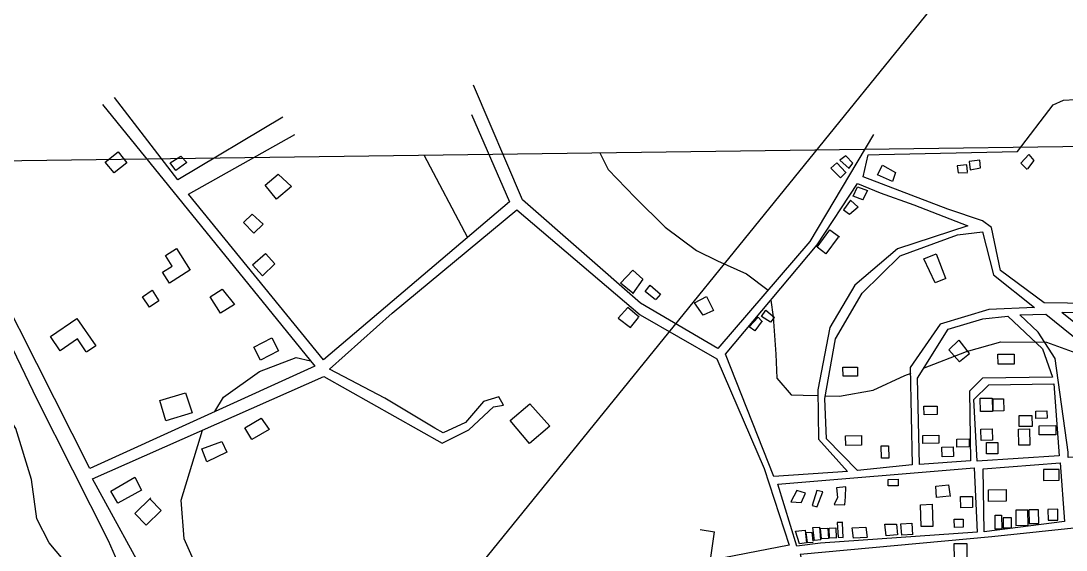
# Model space of a CAD drawing. Header units: millimetres. Extents: x 55520 to 96084, y -58491 to -49645.
# Drawn here: x 94117 to 95134, y -52389 to -51874 of the extents above; entities that cross this region are included whole.
import ezdxf

# ---------------------------------------------------------------- set-up
doc = ezdxf.new("R2010")
doc.units = ezdxf.units.MM
for name, color, linetype in [('ARQ-SÍMBOLOS', 2, 'Continuous'), ('Cinza', 9, 'Continuous'), ('Curvas de Nível', 10, 'Continuous'), ('Edificações', 6, 'Continuous'), ('Limites', 250, 'Continuous'), ('Piso_Novo', 5, 'Continuous')]:
    doc.layers.add(name, color=color, linetype=linetype)

msp = doc.modelspace()

# ---------------------------------------------------------------- linework, layer by layer
at = {"layer": 'ARQ-SÍMBOLOS'}
for p in [(94709.629, -52942.802), (94777.32, -52368.95)]:
    msp.add_line(p, (94791.371, -52370.959), dxfattribs=at)
at = {"layer": 'Cinza'}
for points in [[(94711.967, -52138.835), (94699.85, -52128.978), (94711.941, -52116.289), (94721.814, -52125.063), (94711.696, -52139.395)], [(94734.07, -52145.217), (94723.93, -52137.282), (94728.859, -52130.813), (94739.015, -52139.861), (94734.345, -52144.935)], [(94790.507, -52155.588), (94780.536, -52160.176), (94772.015, -52148.323), (94783.635, -52142.042), (94790.507, -52155.588)], [(94718.135, -52162.133), (94707.14, -52152.818), (94697.801, -52162.964), (94709.632, -52172.268), (94717.581, -52162.419)], [(94180.186, -52195.789), (94171.579, -52183.263), (94154.71, -52194.856), (94145.206, -52181.027), (94171.072, -52163.252), (94189.411, -52189.937), (94180.414, -52196.12)], [(94837.678, -52165.799), (94830.64, -52175.532), (94825.071, -52171.477), (94833.766, -52161.996), (94837.126, -52165.806)], [(94849.487, -52162.335), (94845.967, -52167.064), (94837.067, -52161.401), (94841.396, -52155.284), (94849.763, -52162.331)], [(95039.531, -52197.792), (95029.874, -52205.504), (95019.415, -52194.002), (95029.321, -52184.661), (95039.256, -52197.525)], [(94283.031, -52255.186), (94257.517, -52262.903), (94251.604, -52243.352), (94276.691, -52235.764), (94283.031, -52255.186)], [(94631.245, -52268.11), (94611.359, -52285.003), (94592.515, -52262.821), (94611.613, -52246.596), (94631.245, -52268.11)], [(94357.978, -52271.494), (94341.254, -52281.216), (94334.551, -52269.688), (94350.403, -52260.472), (94357.978, -52271.494)], [(94317.019, -52293.585), (94297.323, -52302.888), (94292.651, -52290.316), (94311.966, -52283.138), (94317.019, -52293.585)], [(94233.817, -52330.497), (94210.766, -52343.104), (94203.955, -52331.362), (94227.413, -52317.754), (94233.817, -52330.497)], [(95019.868, -52336.319), (95007.583, -52337.554), (95006.9, -52326.612), (95019.185, -52325.377), (95020.674, -52336.575)], [(94875.733, -52342.93), (94879.892, -52333.511), (94871.55, -52330.681), (94865.543, -52341.997), (94875.998, -52342.659)], [(94891.316, -52346.464), (94896.748, -52332.213), (94891.106, -52330.952), (94886.481, -52345.46), (94891.32, -52346.732)], [(94918.359, -52344.902), (94919.056, -52337.147), (94919.19, -52327.262), (94910.11, -52328.186), (94911.038, -52337.522), (94907.924, -52344.509), (94918.359, -52344.902)], [(94243.018, -52338.106), (94227.377, -52353.288), (94238.333, -52364.575), (94253.011, -52350.327), (94242.056, -52339.04)], [(95004.222, -52365.912), (94992.453, -52365.803), (94991.901, -52344.71), (95003.391, -52344.021), (95003.951, -52365.648)], [(94894.794, -52378.829), (94888.67, -52379.445), (94887.168, -52366.95), (94893.562, -52366.597), (94894.527, -52378.833)], [(94916.314, -52362.055), (94910.761, -52362.13), (94911.806, -52376.195), (94916.51, -52376.559), (94915.892, -52362.487)], [(94939.648, -52376.667), (94926.55, -52377.111), (94925.346, -52367.244), (94938.709, -52366.529), (94939.915, -52376.663)], [(94969.299, -52374.129), (94958.343, -52374.811), (94957.122, -52363.61), (94968.62, -52363.454), (94969.566, -52374.126)], [(94984.269, -52373.66), (94973.848, -52374.335), (94972.898, -52363.397), (94983.586, -52362.718), (94984.005, -52373.93)], [(94880.922, -52381.711), (94874.104, -52382.802), (94870.106, -52370.539), (94879.59, -52369.412), (94881.089, -52381.709)], [(94887.403, -52380.292), (94886.453, -52371.65), (94880.459, -52372.063), (94881.587, -52381.536), (94887.58, -52381.122)], [(94902.24, -52377.397), (94895.579, -52377.754), (94894.646, -52367.914), (94901.574, -52367.554), (94902.24, -52377.397)], [(94909.967, -52377.027), (94903.303, -52377.117), (94902.906, -52367.536), (94909.528, -52367.014), (94909.97, -52377.293)], [(95039.575, -52408.467), (95034.066, -52408.804), (95024.987, -52397.65), (95024.782, -52382.442), (95036.858, -52382.279), (95037.056, -52396.962), (95050.708, -52396.778), (95050.8, -52403.595), (95038.724, -52403.758), (95039.575, -52408.467)]]:
    msp.add_lwpolyline(points, dxfattribs=at)
for points in [[(94367.268, -52194.78), (94349.703, -52204.079), (94343.031, -52191.476), (94360.597, -52182.177)], [(95083.047, -52207.765), (95067.324, -52207.977), (95067.192, -52198.23), (95082.915, -52198.018)], [(94930.605, -52219.513), (94916.492, -52219.704), (94916.373, -52210.894), (94930.486, -52210.704)], [(95061.808, -52253.84), (95050.169, -52253.997), (95049.994, -52241.021), (95061.633, -52240.864)], [(95072.902, -52253.42), (95062.617, -52253.559), (95062.456, -52241.664), (95072.741, -52241.525)], [(95008.065, -52256.98), (94995.324, -52257.152), (94995.211, -52248.759), (95007.952, -52248.587)], [(95114.982, -52260.442), (95104.155, -52260.589), (95104.06, -52253.56), (95114.887, -52253.414)], [(95100.472, -52268.48), (95088.021, -52268.648), (95087.875, -52257.835), (95100.326, -52257.666)], [(95061.912, -52281.966), (95050.815, -52282.116), (95050.665, -52271.033), (95061.763, -52270.883)], [(95098.281, -52286.625), (95087.454, -52286.771), (95087.242, -52271.092), (95098.069, -52270.946)], [(95123.592, -52276.549), (95107.352, -52276.769), (95107.231, -52267.848), (95123.472, -52267.628)], [(94934.605, -52286.802), (94919.143, -52287.011), (94919.017, -52277.636), (94934.478, -52277.427)], [(95009.672, -52284.807), (94994.244, -52285.016), (94994.138, -52277.176), (95009.566, -52276.967)], [(95039.23, -52288.463), (95027.321, -52288.624), (95027.215, -52280.785), (95039.124, -52280.624)], [(95067.234, -52295.143), (95056.137, -52295.293), (95055.987, -52284.209), (95067.084, -52284.06)], [(94961.01, -52299.409), (94953.831, -52299.506), (94953.667, -52287.372), (94960.846, -52287.275)], [(95023.926, -52297.863), (95012.828, -52298.013), (95012.701, -52288.552), (95023.798, -52288.402)], [(95126.765, -52310.281), (95111.454, -52310.488), (95111.596, -52320.951), (95126.907, -52320.744)], [(94970.257, -52326.305), (94960.364, -52326.439), (94960.277, -52320.03), (94970.171, -52319.896)], [(95075.366, -52341.159), (95058.201, -52341.39), (95058.049, -52330.14), (95075.214, -52329.908)], [(95042.484, -52347.499), (95030.986, -52347.654), (95030.838, -52336.705), (95042.336, -52336.55)], [(95071, -52368.34), (95064.62, -52368.426), (95064.437, -52354.844), (95070.817, -52354.757)], [(95096.444, -52349.883), (95084.523, -52350.044), (95084.723, -52364.8), (95096.644, -52364.639)], [(95106.684, -52349.577), (95097.449, -52349.701), (95097.628, -52362.949), (95106.863, -52362.824)], [(95125.486, -52349.155), (95115.916, -52349.284), (95116.057, -52359.681), (95125.627, -52359.552)], [(95033.381, -52366.586), (95024.825, -52366.702), (95024.717, -52358.69), (95033.273, -52358.574)], [(95080.426, -52357.479), (95072.198, -52357.59), (95072.33, -52367.316), (95080.557, -52367.205)]]:
    msp.add_lwpolyline(points, close=True, dxfattribs=at)
at = {"layer": 'Curvas de Nível'}
for points in [[(94551.345, -52084.783), (94508.878, -52004.437)], [(94679.881, -52002.127), (94687.91, -52018.536), (94714.266, -52045.517), (94743.385, -52074.51), (94773.79, -52097.335), (94794.444, -52107.307), (94822.658, -52119.91), (94843.512, -52135.74)], [(94242.881, -52532.925), (94227.86, -52498.317), (94216.083, -52469.691), (94183.368, -52428.628), (94143.873, -52381.632), (94132.168, -52358.36), (94126.964, -52320.273), (94111.664, -52270.558), (94076.514, -52215.178), (94037.051, -52158.783), (94007.624, -52129.105), (93973.897, -52099.486), (93946.707, -52076.222), (93910.031, -52067.051), (93886.095, -52045.892), (93882.595, -52027.516), (93883.616, -52012.884)], [(94846.115, -52145.704), (94848.534, -52161.932), (94851.074, -52198.118), (94852.072, -52221.34), (94865.971, -52237.554), (94877.606, -52238.081), (94891.922, -52238.437)], [(94994.818, -52211.864), (95036.588, -52195.622), (95069.978, -52186.287), (95114.438, -52186.37), (95153.622, -52200.875), (95177.44, -52210.538)], [(94305.096, -52254.064), (94313.498, -52240.132), (94348.824, -52214.984), (94384.305, -52201.348), (94398.252, -52204.527)], [(94899.383, -52238.623), (94913.186, -52238.967), (94945.938, -52233.057), (94976.527, -52218.976), (94982.801, -52216.536)], [(94309.528, -52438.311), (94291.989, -52415.346), (94275.298, -52377.934), (94272.592, -52340.142), (94293.112, -52272.13)]]:
    msp.add_lwpolyline(points, dxfattribs=at)
at = {"layer": 'Edificações'}
for points in [[(94219.631, -52011.774), (94207.218, -52021.775), (94198.617, -52011.1), (94211.03, -52001.099), (94219.631, -52011.774)], [(94278.057, -52011.473), (94267.315, -52019.465), (94261.682, -52011.893), (94272.031, -52005.385), (94278.057, -52011.473)], [(94922.389, -52017.185), (94925.96, -52012.104), (94919.144, -52004.926), (94913.322, -52009.199), (94922.393, -52017.465)], [(95050.358, -52016.881), (95049.696, -52009.34), (95039.074, -52010.602), (95040.303, -52018.695), (95050.358, -52016.881)], [(95095.732, -52018.225), (95089.49, -52012.158), (95097.215, -52003.665), (95102.053, -52009.472), (95096.004, -52017.663)], [(94919.643, -52021.137), (94914.116, -52026.524), (94904.751, -52017.144), (94910.561, -52012.032), (94919.367, -52021.42)], [(94964.559, -52030.037), (94949.913, -52023.524), (94954.827, -52014.23), (94967.521, -52021.329), (94964.559, -52030.037)], [(95037.53, -52020.689), (95036.88, -52013.987), (95027.654, -52014.951), (95028.584, -52021.649), (95037.818, -52021.245)], [(94379.765, -52035.024), (94365.176, -52047.103), (94354.044, -52033.658), (94366.89, -52023.022), (94379.765, -52035.024)], [(94935.695, -52048.068), (94926.269, -52044.34), (94930.558, -52035.194), (94940.258, -52038.918), (94935.423, -52048.347)], [(94931.377, -52055.011), (94923.84, -52048.228), (94916.799, -52057.686), (94922.924, -52062.009), (94931.097, -52054.739)], [(94352.182, -52071.517), (94343.257, -52080.193), (94333.227, -52069.875), (94341.631, -52061.706), (94352.182, -52071.517)], [(94911.882, -52084.279), (94899.692, -52100.416), (94891.333, -52093.92), (94903.511, -52076.957), (94912.981, -52083.989)], [(94280.818, -52116.514), (94261.238, -52129.051), (94254.373, -52118.33), (94263.692, -52112.363), (94257.188, -52102.206), (94267.86, -52095.373), (94281.229, -52116.251)], [(94351.537, -52122.031), (94341.887, -52111.186), (94354.465, -52099.993), (94363.522, -52110.171), (94351.537, -52122.031)], [(95016.665, -52124.445), (95006.134, -52128.553), (94995.233, -52105.35), (95007.076, -52100.343), (95016.218, -52124.011)], [(94250.639, -52146.123), (94241.606, -52152.315), (94234.846, -52142.453), (94244.355, -52135.935), (94250.639, -52146.123)], [(94324.275, -52149.677), (94310.785, -52158.187), (94300.703, -52142.207), (94312.349, -52134.86), (94324.275, -52149.677)]]:
    msp.add_lwpolyline(points, dxfattribs=at)
at = {"layer": 'Limites'}
for points in [[(93529.57, -51985.646), (93601.673, -52148.795), (93641.3, -52222.831), (93683.612, -52308.106), (93695.455, -52344.171), (93706.431, -52373.962), (93709.662, -52398.678), (93774.255, -52419.479), (93814.963, -52438.194), (93856.141, -52469.531), (93920.495, -52538.476), (94027.197, -52649.933), (94253.232, -52889.469), (94259.74, -52880.42), (94258.493, -52788.172), (94246.208, -52572.002), (94238.324, -52479.398), (94226.77, -52436.934), (94201.891, -52379.716), (94132.24, -52242.416), (94033.633, -52037.683), (93934.357, -51919.505)], [(94195.956, -51955.253), (94402.446, -52209.695), (94183.578, -52309.447), (94045.96, -52037.526), (94038.267, -52022.137), (94013.936, -51991.354), (93963.017, -51931.485)], [(94946.201, -51984.418), (94884.166, -52088.373), (94794.724, -52192.583), (94719.405, -52148.495), (94604.655, -52047.998), (94556.967, -51936.143)], [(94371.34, -51967.42), (94269.364, -52028.312), (94207.556, -51948.249)], [(95151.242, -51954.237), (95223.772, -51998.925), (95372.522, -52029.574), (95374.094, -52153.793), (95350.741, -52187.733), (95280.05, -52224.294), (95207.702, -52220.645), (95129.461, -52157.561), (95178.909, -52157.301), (95180.782, -52148.987), (95112.16, -52148.287), (95069.637, -52116.616), (95060.897, -52074.692), (95052.15, -52068.438), (95018.569, -52057.005), (94935.937, -52025.652), (94941.025, -52004.265), (94951.684, -52003.877), (95086.138, -52000.752), (95121.031, -51955.43), (95130.946, -51950.945), (95142.268, -51950.226), (95151.242, -51954.237)], [(94554.886, -51964.973), (94592.088, -52049.793), (94411.009, -52203.563), (94279.651, -52042.244), (94382.955, -51984.328)], [(95372.151, -52257.042), (95340.402, -52282.709), (95183.058, -52290.712), (95177.054, -52293.813), (95164.118, -52296.851), (95135.495, -52298.761), (95135.423, -52293.459), (95122.875, -52202.392), (95106.352, -52176.701), (95088.686, -52159.927), (95113.916, -52159.108), (95188.035, -52219.117), (95216.706, -52233.206), (95289.238, -52232.75), (95356.359, -52196.022), (95385.099, -52165.055), (95383.319, -52033.297), (95445.947, -52010.964)], [(94920.822, -52312.431), (94849.206, -52317.119), (94802.242, -52197.974), (94891.406, -52091.746), (94930.727, -52031.889), (94952.511, -52040.983), (94985.386, -52052.83), (95037.975, -52073.344), (94969.615, -52095.493), (94927.841, -52130.841), (94903.765, -52172.172), (94891.846, -52232.833), (94892.496, -52280.99), (94920.822, -52312.431)], [(94586.239, -52247.89), (94581.67, -52239.651), (94566.739, -52244.307), (94549.184, -52264.789), (94527.371, -52274.858), (94519.205, -52269.995), (94470.503, -52240.938), (94416.796, -52212.821), (94477.803, -52158.332), (94598.975, -52057.629), (94719.15, -52159.98), (94793.666, -52202.552), (94839.861, -52309.453), (94864.238, -52384.105), (94748.693, -52406.512)], [(94983.693, -52305.693), (94930.628, -52311.34), (94900.358, -52280.405), (94898.933, -52241.144), (94909.297, -52183.078), (94935.129, -52138.773), (94972.221, -52102.533), (95027.742, -52082.062), (95052.103, -52079.064), (95062.778, -52120.919), (95102.851, -52152.848), (95058.398, -52154.66), (95010.879, -52169.032), (94981.719, -52211.225), (94983.693, -52305.693)], [(95040.593, -52301.886), (94990.982, -52305.472), (94988.8, -52221.442), (95018.708, -52173.835), (95052.639, -52163.654), (95076.873, -52161.13), (95110.626, -52192.846), (95120.42, -52220.633), (95052.108, -52221.556), (95039.503, -52234.194), (95040.593, -52301.886)], [(94245.529, -52427.916), (94186.142, -52319.331), (94411.233, -52220.008), (94526.581, -52284.63), (94552.473, -52271.94), (94576.265, -52249.517), (94586.239, -52247.89)], [(95126.923, -52297.16), (95046.9, -52302.427), (95043.621, -52242.109), (95058.524, -52227.953), (95121.668, -52227.1), (95126.923, -52297.16)], [(95131.85, -52360.933), (95053.935, -52371.22), (95052.768, -52309.751), (95127.906, -52304.057), (95131.85, -52360.933)], [(95047.085, -52371.35), (94894.705, -52381.976), (94871.471, -52384.91), (94852.903, -52324.555), (95044.046, -52308.856), (95047.085, -52371.35)], [(95153.545, -52366.215), (95061.387, -52375.971), (94874.699, -52393.237), (94894.836, -52471.198), (94896.071, -52562.548), (94836.248, -52918.913), (95042.4, -52950.891), (95082.007, -52959.601), (95074.803, -52932.143), (95097.18, -52888.477), (95106.239, -52893.656), (95085.871, -52938.02), (95101.19, -52966.695), (95119.19, -52977.813), (95185.487, -53001.246)]]:
    msp.add_lwpolyline(points, dxfattribs=at)
msp.add_lwpolyline([(95608.409, -53475.972), (93486.13, -53504.644), (93466.053, -52018.525), (95588.332, -51989.854)], close=True, dxfattribs=at)
at = {"layer": 'Piso_Novo'}
msp.add_line((96084.022, -50526.222), (93089.838, -54221.706), dxfattribs=at)

doc.saveas('drawing.dxf')
